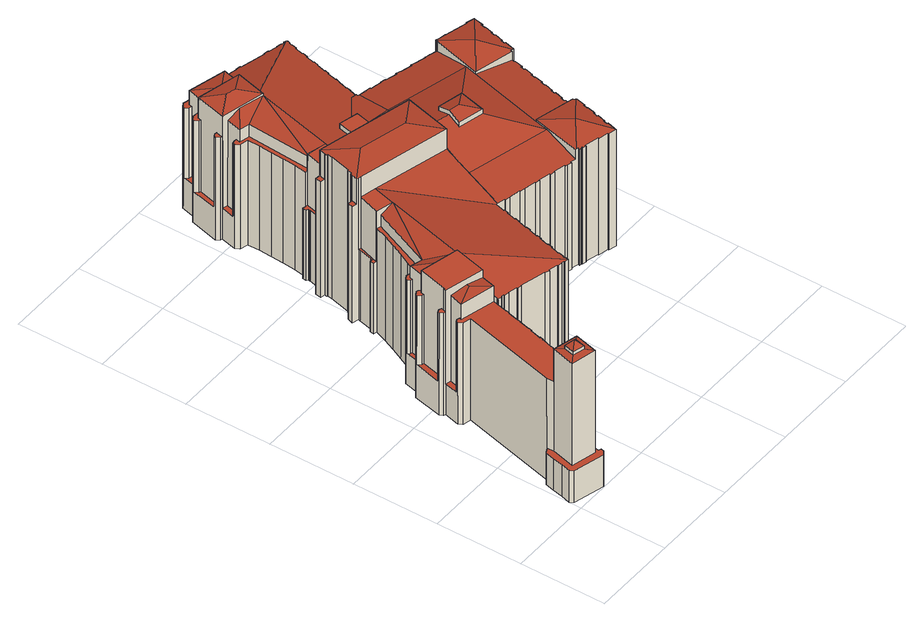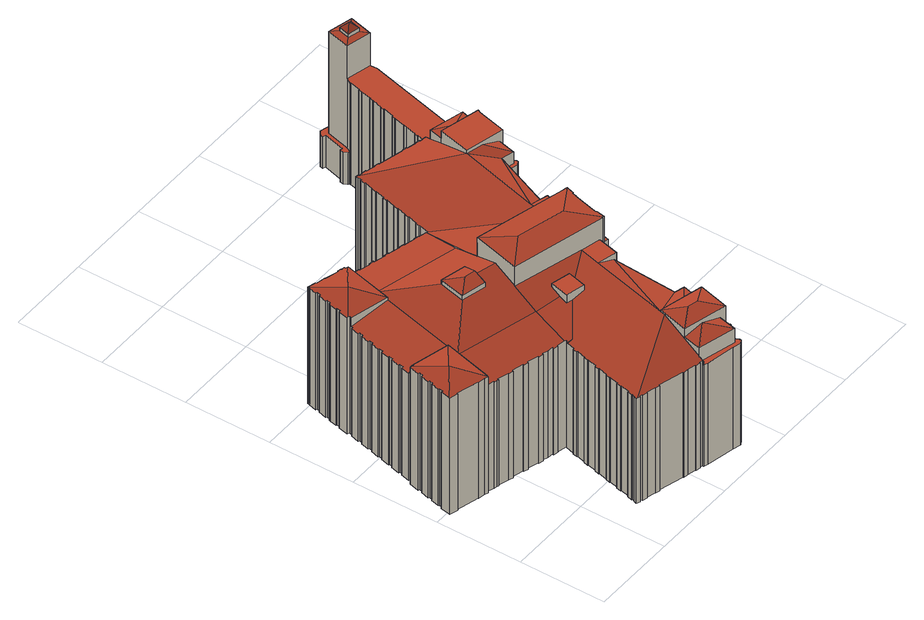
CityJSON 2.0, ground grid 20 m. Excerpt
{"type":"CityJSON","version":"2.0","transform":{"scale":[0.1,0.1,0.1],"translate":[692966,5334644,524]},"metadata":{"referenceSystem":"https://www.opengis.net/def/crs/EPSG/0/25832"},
"CityObjects":{
"building1":{"type":"Building","attributes":{"name":"Maximilianeum Bayerischer Landtag","Gemeindeschluessel":"09162000","HoeheDach":"562.390","HoeheGrund":"524.788","Methode":"2000","NiedrigsteTraufeDesGebaeudes":"532.800","Geometrietyp2DReferenz":"3000","function":"31001_3018","roofType":"2100","measuredHeight":37.6,"storeysAboveGround":6},"geometry":[{"type":"MultiSurface","lod":"2","boundaries":[[[0,1,2]],[[3,4,5,6]],[[7,8,9,10]],[[11,12,13,14,15,16,17,18,19,20]],[[21,22,23,24]],[[25,26,27,28,29,1,0,30]],[[31,32,33,34,35,36]],[[37,38,39,40,41,42,43]],[[44,45,27,26,46,47,48]],[[49,50,51,52]],[[53,54,55,56]],[[57,58,59,60,61]],[[62,63,64,65]],[[66,67,68,69]],[[70,71,72,36,35]],[[42,41,73,74,75]],[[76,77,78,79]],[[80,81,29,28,82]],[[83,84,85,86]],[[87,88,89,90]],[[46,91,92,47]],[[93,94,95,96,97]],[[98,99,100,101,102,103,104,105,106]],[[107,108,109,110]],[[111,112,113,114]],[[115,116,117,118]],[[119,120,121,122]],[[123,124,125,126]],[[127,128,129,130]],[[69,68,131,132]],[[133,134,135,136,137,138,139,140,141,142,143]],[[144,145,146,147]],[[148,149,150,151,152]],[[153,154,155,156,157]],[[39,38,158,159]],[[160,161,162,163,164,165,166]],[[167,168,169,170]],[[117,171,172,118]],[[173,174,175,176]],[[176,175,177,178]],[[179,180,181,182]],[[183,184,185,186,187]],[[188,189,190,191]],[[192,193,194,195]],[[196,197,198,199]],[[200,201,202,203]],[[204,205,206,207]],[[208,209,210,211]],[[212,213,214,215]],[[216,217,218,219]],[[220,221,62,65,222,223,224,225,226,227,228,229,230,154,153,231,232,233,234,235,236,237,238,239,240,241,242,243,244,245,246,247,248,204,207,249,250,7,10,251,252,253,254,255,256,257,258,196,199,259,119,122,260,261,262,263,264,265,266,267,268,269,270,271,272,273,274,275,276,277,200,203,278,279,66,69,132,49,52,280,281,282,76,79,283,284,285,286,287,288,289,290,291,292,293,294,295,296,297,298,216,219,299,300,301,302,303,304,305,306,307,308,309,310,311,312,313,21,24,314,315,316,173,176,178,317,318,319,320,321,322,323,324,325,326,327,328,329,330,331,332,333,334,335,336,115,118,172,337,338,126,125,339,340,341,342,130,129,343,344,170,169,345,346,347,111,114,348,349,350,351,352,353,354,355,356,357,358,359,360,361,362,363,364,365,57,61,366,367,368,369,370,371,372,373,374,375,376,377,378,379,380,381,382,383,384,385,386,387,388,389,390,391,392,393,394,395,396,161,160,397,398,399,400,401,402,403,404,405,406,407,408,188,191,409,410,411,412,413,414,415,416,417,418,419,420,421,422,423,424,425,426,427,428,53,56,429,430,431,432,433,434,435,436,437,438,439,90,89,440,441,442,83,86,443,444,445,446,447,448,449,450,451,452,453,454,455,456,457,458,459,81,80,460,461,462,463,464,107,110,465,466,467,468,469,470,471,179,182,472,473,474,475,32,31,212,215,476,477,478,479,480]],[[472,481,482,473]],[[303,483,484,304]],[[485,486,487,488,45]],[[470,489,490,471]],[[491,492,392]],[[493,194,193,494]],[[224,495,496,225]],[[497,498,499,500]],[[125,124,501,339]],[[286,502,503,287]],[[447,504,505,448]],[[506,507,477,476]],[[298,508,217,216]],[[308,509,510,309]],[[304,484,511,305]],[[512,417,416,513]],[[439,514,87,90]],[[515,516,92,91]],[[517,518,519,520]],[[521,522,523,524,525,526,527,528,529,113,112,530,531,532,533,534,535,536,537,538,539,540]],[[453,541,542,454]],[[543,12,11,544]],[[65,64,545,222]],[[302,546,483,303]],[[547,208,211,548]],[[392,492,549,393]],[[305,511,550,306]],[[551,552,344,343]],[[553,554,555,556]],[[520,519,208,547]],[[404,557,558,405]],[[559,560,450,449]],[[561,562,563]],[[553,564,565,554]],[[566,116,115,336]],[[407,567,568,408]],[[258,569,197,196]],[[409,191,190,4,3,570,571,572]],[[211,210,518,517,573,548]],[[269,574,575,270]],[[515,91,46,26,25]],[[400,139,138,401]],[[329,576,577,330]],[[263,262,578,579]],[[580,16,15,581]],[[122,121,582,260]],[[446,583,504,447]],[[253,584,585,254]],[[586,587,342,341]],[[588,589,338,337]],[[464,590,108,107]],[[331,330,591,592,593]],[[494,594,595,596]],[[348,529,528,349]],[[448,505,559,449]],[[597,598,363,362,535,534]],[[410,599,600,411]],[[228,601,602,229]],[[473,482,603,474]],[[156,155,604,602,601,605,606,496,495,607,545,64,63,608,609,71]],[[252,251,185,184,610]],[[479,611,612,480]],[[613,146,145]],[[290,289,614,615]],[[399,140,139,400]],[[248,616,205,204]],[[617,9,8,618,619,206,205,616,620,621,622,623,624,625,626,627,628,629,630,631,632,633,634,635,636,637,638,639]],[[97,96,640,641]],[[295,642,643,296]],[[24,23,644,314]],[[645,646,164,163]],[[79,78,647,283]],[[452,648,541,453]],[[99,649,650,651,100]],[[396,652,162,161]],[[381,103,102,382]],[[486,653,654,564,651,650]],[[89,88,655,440]],[[314,644,656,315]],[[657,95,658]],[[290,615,659,291]],[[437,660,661,438]],[[594,662,595]],[[57,365,663,664,665,58]],[[422,666,667,423]],[[37,668,38]],[[474,603,669,475]],[[367,366,670,671,672,673,674,675]],[[408,568,189,188]],[[676,677,678,679,680,681]],[[682,683,684,503,502,685,686,647,78,77,687,688,689,51,50,131,68,67,690,691,202,201,692,693,694]],[[285,685,502,286]],[[150,149,695,668,37,43,696]],[[389,697,698,390]],[[292,699,700,293]],[[398,141,140,399]],[[70,35,34,701,638]],[[462,702,703,463]],[[676,704,677]],[[637,705,70,638]],[[706,707,708,709,673,672]],[[532,710,195,711,533]],[[596,595,712,192]],[[486,650,649,713,714,487]],[[189,568,567,715,558,557,716,717,144,147,681,680,5,4,190]],[[354,523,522,355]],[[419,641,640,718,420]],[[432,719,720,433]],[[406,715,567,407]],[[21,313,721,722,22]],[[81,459,723,2,1,29]],[[705,157,156,71,70]],[[430,724,725,431]],[[234,633,632,235]],[[726,660,437,436,727]],[[428,728,54,53]],[[52,51,689,280]],[[193,729,594,494]],[[215,214,506,476]],[[260,582,730,261]],[[282,687,77,76]],[[386,555,554,387]],[[731,732,733,734]],[[735,736,737,738]],[[245,622,621,246]],[[112,739,740,530]],[[226,606,605,227]],[[741,742,158]],[[344,552,167,170]],[[743,485,45,44,744,133,143]],[[421,745,666,422]],[[346,746,747,347]],[[235,632,631,236]],[[92,516,748,48,47]],[[356,521,540,357]],[[695,741,158]],[[394,749,646,395]],[[750,613,145]],[[296,643,751,297]],[[752,753,754]],[[396,395,646,645,652]],[[701,34,33,669,603,482,481,181,180,490,489,755,756,757,758,759,109,108,590,703,702,760,761,82,28,27]],[[232,635,634,233]],[[694,639,638,701,520,547]],[[255,762,763,256]],[[764,765,753,752]],[[766,767,696,43,768,769,675,674]],[[466,758,757,467]],[[278,691,690,279]],[[754,571,570,678,677,704,613]],[[242,625,624,243]],[[770,84,83,442]],[[533,711,597,534]],[[319,771,772,320]],[[80,82,761,460]],[[456,773,774,457]],[[294,775,642,295]],[[370,369,75,74,776,777]],[[778,734,733,561,563]],[[134,717,716,135]],[[133,744,779,717,134]],[[563,780,781,500,499,778]],[[309,510,782,310]],[[374,783,784,375]],[[272,785,786,273]],[[706,787,788,707]],[[397,142,141,398]],[[468,756,755,469]],[[277,276,789,790,791,693,692]],[[792,373,372,793]],[[412,411,600,794,795,796,20,19]],[[114,113,529,348]],[[413,18,17,414]],[[357,540,539,358]],[[427,797,728,428]],[[352,525,524,353]],[[148,152,59,58,781,780,798,799]],[[340,800,586,341]],[[801,572,765,764]],[[802,746,346,345]],[[803,804,736,735]],[[424,805,806,425]],[[236,631,630,237]],[[455,807,773,456]],[[280,689,688,281]],[[722,721,808,809,782,510,509,810,550,511,484,483,546,811,812,813,218,217,508,751,643,642,775,700,699,659,615,614,713,741,695]],[[404,403,136,135,716,557]],[[397,160,166,743,143,142]],[[383,101,100,384]],[[159,158,742,814]],[[221,608,63,62]],[[350,527,526,351]],[[764,752,657,658,815,14,13]],[[431,725,719,432]],[[815,94,93,804,803,581,15,14]],[[259,816,120,119]],[[238,629,628,239]],[[695,149,148,799,817]],[[385,556,555,386]],[[199,198,816,259]],[[271,818,785,272]],[[274,819,820,275]],[[281,688,687,282]],[[645,163,162,652]],[[6,5,680,679]],[[391,821,491,392]],[[415,414,17,16,580,738,737,822]],[[279,690,67,66]],[[741,823,824,814,742]],[[825,826,335,334]],[[654,165,164,646,749,549,492,491,821,698,697,827,565,564]],[[820,819,786,785,818,575,574,828,829,830,831,832,579,183,790,789]],[[815,658,94]],[[360,537,536,361]],[[599,833,834,835,794,600]],[[315,656,836,316]],[[355,522,521,356]],[[471,490,180,179]],[[284,686,685,285]],[[111,347,747,739,112]],[[801,764,13,12,543,837,834,833]],[[501,800,340,339]],[[441,838,770,442]],[[433,720,839,434]],[[393,549,749,394]],[[662,729,712]],[[273,786,819,274]],[[323,840,841,324]],[[469,755,489,470]],[[322,842,840,323]],[[178,177,843,317]],[[256,763,844,257]],[[594,729,662]],[[377,376,845,824,823,846]],[[435,847,727,436]],[[848,714,713,614,683]],[[461,760,702,462]],[[380,104,103,381]],[[711,195,194,740]],[[207,206,619,249]],[[708,767,766,709]],[[73,849,776,74]],[[283,647,686,284]],[[531,493,710,532]],[[457,774,850,458]],[[658,95,94]],[[208,519,209]],[[6,679,678,570,3]],[[56,55,851,429]],[[779,744,44,750]],[[129,128,551,343]],[[239,628,627,240]],[[182,181,481,472]],[[563,562,798,780]],[[240,627,626,241]],[[335,826,566,336]],[[802,168,167,552,551,128,127,587,586,800,501,124,123,589,588,171,117,116,566,826,825,852,853,593,731,734,778,499,498,664,663,854,598,597,711,740,739,747,746]],[[147,146,676,681]],[[265,831,830,266]],[[59,152,151,855]],[[243,624,623,244]],[[367,675,769,368]],[[856,726,727,847,839,720,719,725,724,851,55,54,728,797,857,806,805,667,666,745,718,640,96]],[[338,589,123,126]],[[709,766,674,673]],[[612,611,858,507,506,214,213,72,71,609]],[[382,102,101,383]],[[859,835,834,837]],[[333,852,825,334]],[[639,187,186,617]],[[316,836,174,173]],[[530,740,194,493,531]],[[423,667,805,424]],[[289,288,684,683,614]],[[388,827,697,389]],[[379,105,104,380]],[[497,500,781,58,665]],[[318,860,771,319]],[[465,759,758,466]],[[222,545,607,223]],[[743,166,165,654,653,485]],[[237,630,629,238]],[[544,11,20,796]],[[791,790,183,187]],[[321,861,842,322]],[[317,843,860,318]],[[390,698,821,391]],[[418,862,641,419]],[[672,671,787,706]],[[485,653,486]],[[559,505,504,583,863,864,865,85,84,770,838,655,88,87,514,661,660,726,856,613,750,44,48,748,30,0,2,723,850,774,773,807,542,541,648,866,560]],[[85,865,443,86]],[[361,536,535,362]],[[41,40,849,73]],[[426,857,797,427]],[[856,96,95,657,752,754,613]],[[61,60,670,366]],[[223,607,495,224]],[[326,867,868,327]],[[225,496,606,226]],[[231,153,157,705,637,636]],[[493,494,596,710]],[[410,409,572,801,833,599]],[[795,794,835,859]],[[192,712,729,193]],[[701,27,45,488,573,517,520]],[[754,753,765,572,571]],[[209,519,518,210]],[[132,131,50,49]],[[371,869,793,372]],[[817,799,561,733]],[[231,636,635,232]],[[370,777,869,371]],[[460,761,760,461]],[[353,524,523,354]],[[792,793,869,777,776,849,40,39,159,814,824,845,784,783]],[[682,694,547,548,573,488,487,848]],[[655,838,441,440]],[[848,683,682]],[[266,830,829,267]],[[463,703,590,464]],[[859,837,543,544,796,795]],[[169,168,802,345]],[[325,870,867,326]],[[445,863,583,446]],[[241,626,625,242]],[[475,669,33,32]],[[331,593,853,332]],[[327,868,871,328]],[[38,668,695,158]],[[450,560,866,451]],[[454,542,807,455]],[[443,865,864,444]],[[299,813,812,300]],[[233,634,633,234]],[[110,109,759,465]],[[864,863,445,444]],[[853,852,333,332]],[[581,803,735,738,580]],[[848,487,714]],[[146,613,704,676]],[[291,659,699,292]],[[220,609,608,221]],[[364,854,663,365]],[[151,150,696,767,708,707,788,855]],[[320,772,861,321]],[[612,609,220,480]],[[349,528,527,350]],[[249,619,618,250]],[[351,526,525,352]],[[661,514,439,438]],[[254,585,762,255]],[[229,602,604,230]],[[451,866,648,452]],[[596,192,195,710]],[[287,503,684,288]],[[227,605,601,228]],[[591,577,576,871,868,867,870,841,840,842,861,772,771,860,843,177,175,174,836,656,644,23,22,722,695,817,733,732,592]],[[467,757,756,468]],[[250,618,8,7]],[[579,578,730,582,121,120,816,198,197,569,844,763,762,585,584,610,184,183]],[[310,782,809,311]],[[858,611,479,478]],[[301,811,546,302]],[[307,810,509,308]],[[516,515,25,30,748]],[[415,822,513,416]],[[412,19,18,413]],[[72,213,212,31,36]],[[385,384,100,651,564,553,556]],[[512,513,822,737,736,804,93,97,641,862]],[[297,751,508,298]],[[458,850,723,459]],[[277,692,201,200]],[[359,538,537,360]],[[257,844,569,258]],[[829,828,268,267]],[[402,137,136,403]],[[665,664,498,497]],[[579,832,264,263]],[[363,598,854,364]],[[172,171,588,337]],[[434,839,847,435]],[[306,550,810,307]],[[820,789,276,275]],[[417,512,862,418]],[[244,623,622,245]],[[252,610,584,253]],[[247,620,616,248]],[[741,713,649,872,846,823]],[[779,750,145,144,717]],[[401,138,137,402]],[[387,554,565,827,388]],[[261,730,578,262]],[[60,59,855,788,787,671,670]],[[791,187,639,694,693]],[[98,872,649,99]],[[230,604,155,154]],[[270,575,818,271]],[[264,832,831,265]],[[561,799,798,562]],[[324,841,870,325]],[[300,812,811,301]],[[593,592,732,731]],[[358,539,538,359]],[[219,218,813,299]],[[293,700,775,294]],[[662,712,595]],[[328,871,576,329]],[[268,828,574,269]],[[75,768,43,42]],[[246,621,620,247]],[[311,809,808,312]],[[425,806,857,426]],[[251,10,9,617,186,185]],[[429,851,724,430]],[[203,202,691,278]],[[375,784,845,376]],[[373,792,783,374]],[[405,558,715,406]],[[342,587,127,130]],[[577,591,330]],[[378,106,105,379]],[[420,718,745,421]],[[477,507,858,478]],[[368,769,768,75,369]],[[378,377,846,872,98,106]],[[312,808,721,313]]],"semantics":{"surfaces":[{"type":"WallSurface"},{"type":"RoofSurface"},{"type":"GroundSurface"}],"values":[0,0,0,1,0,1,0,0,1,0,0,0,0,0,1,1,0,0,0,0,0,0,1,0,0,0,0,0,0,0,1,0,1,0,0,0,0,0,0,0,0,1,0,1,0,0,0,1,0,0,2,0,0,0,0,0,1,0,0,0,0,0,0,0,0,0,0,0,1,0,1,0,0,0,0,0,0,0,0,1,0,0,0,1,0,0,0,0,0,0,0,0,0,0,0,0,0,0,0,0,0,0,0,0,0,0,0,0,0,0,1,0,0,1,0,0,0,1,0,0,0,0,0,0,0,0,0,1,0,0,1,0,0,1,0,0,1,0,0,0,0,1,0,0,0,0,0,0,0,1,0,1,0,0,0,1,0,0,0,0,0,0,1,0,0,0,0,0,0,0,0,0,0,0,0,0,0,0,1,0,0,0,0,0,0,0,1,0,1,0,1,0,1,0,1,0,1,1,0,0,0,0,0,0,0,0,0,0,0,0,0,0,0,0,0,0,0,0,0,0,0,0,0,0,0,0,0,0,0,1,0,0,0,0,0,0,1,0,0,0,0,0,0,0,0,0,0,0,0,0,0,0,0,0,1,0,0,0,0,0,0,1,1,1,0,1,0,0,0,0,0,0,0,0,0,0,1,0,0,0,0,0,0,1,0,0,1,0,0,0,0,0,0,0,0,0,1,1,1,0,1,0,0,0,1,0,0,1,0,0,0,0,0,1,0,0,1,0,0,0,0,0,0,0,0,0,0,1,0,0,0,1,0,0,1,0,0,0,0,0,1,1,0,0,0,0,0,0,0,0,0,0,1,0,0,0,1,1,1,0,0,0,0,0,0,0,1,1,0,0,0,0,1,0,0,0,0,0,0,0,1,0,0,0,0,0,0,0,0,1,0,1,0,0,0,0,0,0,0,0,0,0,0,0,0,1,0,0,1,0,0,1,0,0,0,0,0,0,0,0,0,1,0,0,0,0,0,0,0,0,0,0,0,0,0,0,0,0,0,0,1,0,0,0,0,1,0,0,0,0,0,1,0,0,0,0,0,0,1,0,0,0,0,0,0,0,0,0,0,0,0,0,0,0,0,0,0,0,0]}}]}
},
"vertices":[
[465,882,283],[477,880,283],[477,880,280],[226,994,88],[226,994,278],[233,996,278],[233,996,88],[691,518,8],[691,518,286],[689,519,287],[689,519,8],[245,1088,273],[249,1087,273],[251,1095,273],[266,1092,273],[269,1103,273],[255,1106,273],[254,1105,273],[250,1106,273],[241,1101,273],[240,1098,273],[324,263,8],[324,263,284],[316,265,284],[316,265,8],[399,821,299],[395,802,303],[457,790,303],[478,874,284],[475,875,284],[386,825,299],[672,826,8],[655,831,8],[655,831,284],[671,827,284],[671,827,309],[672,826,309],[98,444,307],[108,486,307],[108,486,278],[106,479,278],[106,479,88],[98,444,88],[98,444,273],[277,769,322],[441,728,325],[389,778,312],[345,789,311],[349,802,307],[506,438,8],[506,438,284],[479,445,284],[479,445,8],[472,1095,8],[472,1095,280],[473,1097,280],[473,1097,8],[70,373,8],[70,373,88],[70,373,273],[66,375,273],[66,375,8],[759,784,8],[759,784,310],[757,775,310],[757,775,8],[516,436,8],[516,436,284],[516,434,284],[516,434,8],[642,713,309],[705,760,324],[672,829,309],[102,480,88],[98,485,88],[90,454,88],[442,454,8],[442,454,284],[442,452,284],[442,452,8],[497,870,8],[475,875,8],[497,870,284],[518,1036,8],[518,1036,279],[515,1025,279],[515,1025,8],[524,1068,279],[526,1068,279],[526,1068,8],[524,1068,8],[389,778,320],[345,789,320],[276,1134,270],[276,1134,306],[362,1112,306],[362,1112,284],[362,1112,270],[187,623,190],[203,672,190],[197,673,190],[196,668,190],[189,638,190],[188,638,190],[187,633,190],[182,634,190],[180,625,190],[534,862,8],[534,862,283],[545,860,283],[545,860,8],[96,86,8],[96,86,90],[96,84,90],[96,84,8],[137,249,8],[137,249,270],[135,242,270],[135,242,8],[672,426,8],[672,426,309],[669,427,310],[669,427,8],[127,209,270],[126,209,270],[126,209,8],[127,209,8],[111,152,270],[112,151,270],[112,151,8],[111,152,8],[505,436,284],[505,436,8],[232,780,190],[244,829,190],[239,830,190],[239,829,190],[232,831,190],[230,822,190],[234,820,190],[233,815,190],[234,815,190],[226,786,190],[225,782,190],[251,828,278],[251,828,309],[260,980,309],[260,980,278],[161,350,330],[179,424,330],[89,446,330],[73,380,330],[70,373,330],[732,694,8],[739,692,8],[739,692,309],[737,692,310],[732,694,310],[137,478,307],[137,478,278],[224,781,8],[209,784,8],[209,784,308],[220,782,308],[220,782,374],[222,781,374],[224,781,374],[103,119,270],[104,119,270],[104,119,8],[103,119,8],[134,242,270],[134,242,8],[298,269,8],[298,269,284],[298,271,284],[298,271,8],[278,276,284],[278,276,8],[618,841,8],[618,841,283],[618,840,284],[618,840,8],[631,466,324],[690,509,310],[687,510,310],[688,514,309],[598,537,309],[230,980,8],[230,980,278],[225,989,278],[225,989,8],[42,69,357],[69,62,357],[88,73,354],[31,87,354],[677,456,8],[677,456,310],[674,447,310],[674,447,8],[557,423,8],[557,423,284],[548,426,284],[548,426,8],[699,547,8],[699,547,286],[696,548,287],[696,548,8],[528,615,345],[504,653,355],[478,659,355],[470,629,345],[673,831,8],[673,831,309],[680,828,309],[680,828,8],[354,385,8],[354,385,284],[352,374,284],[352,374,8],[767,805,8],[762,783,8],[759,774,8],[754,754,8],[752,755,8],[749,746,8],[752,745,8],[747,725,8],[744,726,8],[742,717,8],[745,716,8],[730,685,8],[733,684,8],[728,664,8],[725,665,8],[723,656,8],[726,655,8],[721,635,8],[718,635,8],[716,626,8],[718,626,8],[714,606,8],[711,606,8],[709,597,8],[711,596,8],[706,576,8],[703,577,8],[701,568,8],[704,567,8],[694,539,8],[697,538,8],[687,510,8],[692,508,8],[687,485,8],[684,485,8],[682,476,8],[684,476,8],[681,461,8],[679,455,8],[677,446,8],[667,418,8],[670,417,8],[665,399,8],[664,396,8],[664,393,8],[645,398,8],[645,400,8],[622,405,8],[623,407,8],[591,415,8],[591,413,8],[583,415,8],[584,417,8],[582,417,8],[580,416,8],[576,417,8],[577,421,8],[558,426,8],[542,427,8],[543,429,8],[479,443,8],[469,445,8],[469,447,8],[431,455,8],[432,457,8],[405,463,8],[405,462,8],[395,464,8],[395,466,8],[374,471,8],[368,449,8],[370,448,8],[367,438,8],[365,438,8],[360,417,8],[362,416,8],[359,406,8],[358,406,8],[352,385,8],[350,374,8],[344,353,8],[346,353,8],[344,342,8],[342,343,8],[336,321,8],[338,321,8],[336,310,8],[334,311,8],[328,290,8],[330,289,8],[327,278,8],[326,279,8],[324,273,8],[326,271,8],[315,267,8],[309,268,8],[308,267,8],[277,274,8],[267,277,8],[267,279,8],[209,293,8],[208,292,8],[198,294,8],[198,296,8],[178,301,8],[177,300,8],[167,302,8],[167,304,8],[161,305,8],[159,304,8],[151,306,8],[150,306,8],[144,282,8],[145,281,8],[143,274,8],[142,274,8],[136,249,8],[128,217,8],[129,216,8],[119,184,8],[121,184,8],[119,176,8],[118,176,8],[110,143,8],[109,144,8],[102,111,8],[101,111,8],[95,87,8],[98,83,8],[103,75,8],[101,66,8],[95,67,8],[83,18,8],[89,16,8],[87,8,8],[78,2,8],[7,21,8],[2,29,8],[7,50,8],[13,75,8],[18,96,8],[27,101,8],[29,100,8],[85,325,8],[67,329,8],[61,338,8],[61,383,8],[77,450,8],[86,455,8],[90,454,8],[99,490,8],[108,495,8],[127,490,8],[140,514,8],[153,540,8],[165,567,8],[177,595,8],[188,623,8],[180,625,8],[182,634,8],[187,633,8],[188,638,8],[189,638,8],[196,668,8],[197,673,8],[182,677,8],[186,690,8],[197,688,8],[198,693,8],[201,693,8],[203,703,8],[204,703,8],[216,751,8],[218,762,8],[216,762,8],[217,768,8],[206,770,8],[226,786,8],[234,815,8],[233,815,8],[234,820,8],[230,822,8],[232,831,8],[239,829,8],[243,859,8],[246,888,8],[248,918,8],[249,948,8],[249,975,8],[234,1025,8],[230,1026,8],[224,1035,8],[241,1101,8],[250,1106,8],[254,1105,8],[263,1140,8],[272,1146,8],[290,1141,8],[356,1127,8],[365,1124,8],[366,1122,8],[373,1120,8],[373,1122,8],[384,1120,8],[384,1118,8],[404,1113,8],[404,1114,8],[415,1112,8],[415,1110,8],[483,1095,8],[483,1093,8],[503,1088,8],[504,1089,8],[515,1086,8],[514,1085,8],[520,1083,8],[522,1085,8],[530,1082,8],[528,1075,8],[526,1074,8],[523,1057,8],[521,1057,8],[516,1036,8],[513,1025,8],[508,1004,8],[510,1004,8],[507,993,8],[506,993,8],[500,972,8],[502,972,8],[499,961,8],[497,961,8],[492,940,8],[494,940,8],[491,929,8],[490,930,8],[484,909,8],[486,908,8],[483,898,8],[482,898,8],[497,871,8],[508,869,8],[507,866,8],[520,864,8],[533,860,8],[544,858,8],[570,850,8],[571,853,8],[581,850,8],[581,848,8],[607,841,8],[608,844,8],[644,833,8],[644,835,8],[647,834,8],[655,832,8],[696,825,8],[695,824,8],[748,810,8],[748,812,8],[767,807,8],[644,833,284],[644,835,283],[342,343,284],[336,321,284],[441,728,374],[414,618,374],[414,618,326],[427,672,345],[607,841,284],[608,844,283],[216,751,375],[216,751,374],[74,19,354],[63,37,357],[752,755,310],[749,746,310],[69,346,88],[69,346,270],[75,344,270],[75,344,88],[119,184,270],[405,462,284],[395,464,284],[506,993,279],[500,972,280],[696,825,309],[695,824,309],[352,385,284],[328,290,284],[330,289,284],[338,321,284],[290,1141,270],[272,1146,270],[526,1074,279],[399,821,320],[356,832,320],[485,689,334],[485,689,345],[543,675,345],[543,675,334],[7,21,90],[78,2,90],[87,8,90],[89,16,90],[83,18,90],[95,67,90],[101,66,90],[103,75,90],[98,83,90],[88,73,90],[74,19,90],[17,33,90],[31,87,90],[30,103,90],[29,100,90],[27,101,90],[18,96,90],[13,75,90],[7,50,90],[2,29,90],[494,940,279],[491,929,279],[249,1087,88],[245,1088,88],[759,774,309],[344,342,284],[528,615,334],[470,629,334],[218,762,374],[336,310,284],[110,143,270],[109,144,270],[193,674,308],[197,688,308],[186,690,308],[182,677,308],[243,859,278],[246,888,278],[502,972,279],[499,961,279],[153,318,310],[119,352,316],[73,338,310],[193,674,374],[197,688,374],[136,249,270],[249,948,278],[249,975,278],[679,455,309],[234,1024,88],[234,1024,326],[234,1025,326],[478,659,345],[591,415,309],[591,413,309],[159,304,284],[151,306,284],[665,399,309],[664,396,309],[255,1106,88],[269,1103,88],[667,418,310],[507,993,279],[687,485,309],[684,485,310],[119,176,270],[118,176,270],[128,217,270],[129,216,270],[533,860,284],[151,306,283],[150,306,283],[150,306,270],[63,37,365],[36,44,365],[36,44,357],[30,103,270],[85,325,270],[230,1026,273],[224,1035,273],[744,726,310],[742,717,310],[647,834,283],[745,716,309],[747,725,309],[752,745,309],[754,754,309],[762,783,309],[767,805,309],[692,508,309],[748,812,309],[767,807,309],[334,999,322],[374,471,284],[368,449,284],[704,567,286],[688,514,287],[697,538,286],[694,539,287],[701,568,287],[703,577,287],[706,576,286],[711,596,286],[709,597,287],[711,606,287],[714,606,286],[718,626,286],[716,626,287],[718,635,287],[721,635,286],[726,655,286],[723,656,287],[725,665,287],[728,664,286],[733,684,286],[730,685,287],[732,691,287],[642,713,303],[598,537,303],[365,1124,280],[365,1124,270],[362,416,284],[359,406,284],[315,267,284],[217,768,308],[217,768,374],[431,455,284],[492,940,280],[203,672,322],[203,672,374],[197,673,374],[206,770,308],[373,687,384],[263,715,384],[523,1057,279],[309,268,284],[352,1070,306],[309,1081,318],[370,448,284],[530,1082,279],[528,1075,279],[53,53,381],[61,338,270],[63,343,270],[63,343,88],[373,1122,280],[384,1120,280],[139,434,322],[655,832,283],[61,383,273],[61,386,273],[61,386,95],[76,447,95],[76,447,273],[77,450,273],[237,986,309],[246,1021,309],[246,1021,88],[239,995,88],[239,995,278],[237,986,278],[398,555,303],[377,470,284],[395,466,284],[405,463,284],[432,457,284],[469,447,284],[469,445,284],[479,443,284],[543,429,284],[542,427,284],[558,426,284],[570,423,284],[591,506,303],[179,424,322],[89,446,273],[201,693,374],[203,703,374],[367,438,284],[365,438,284],[649,741,303],[507,866,284],[520,864,284],[277,1014,322],[732,691,309],[69,389,95],[75,387,95],[87,438,95],[83,439,95],[17,33,354],[31,87,270],[42,69,365],[239,663,322],[414,618,322],[248,918,278],[239,830,278],[244,829,278],[366,1122,280],[504,1089,280],[515,1086,280],[326,271,284],[324,264,284],[482,898,280],[483,1093,280],[503,1088,280],[527,1083,280],[522,1085,280],[415,1110,280],[69,62,365],[670,417,309],[151,310,270],[151,310,285],[153,318,287],[153,318,270],[266,1129,88],[266,1129,270],[262,1136,270],[262,1136,88],[96,86,270],[88,73,270],[226,612,322],[196,619,307],[225,782,374],[232,780,322],[373,1120,280],[101,111,270],[95,87,270],[356,832,307],[216,762,374],[289,818,322],[358,406,284],[352,1070,326],[304,1044,337],[334,999,326],[581,848,284],[581,850,283],[571,853,283],[570,850,284],[544,858,284],[508,869,283],[497,871,283],[682,476,310],[684,476,309],[251,1095,326],[281,1050,337],[83,439,273],[87,438,273],[90,454,273],[86,455,273],[516,1036,279],[267,279,284],[209,293,284],[484,909,280],[486,908,279],[360,417,284],[98,485,278],[99,490,278],[73,338,270],[244,829,322],[82,370,310],[82,370,88],[327,278,284],[153,540,278],[165,567,278],[584,417,309],[582,417,309],[69,389,273],[75,387,273],[577,421,310],[573,422,310],[570,423,309],[140,514,278],[127,490,278],[226,1039,273],[226,1039,88],[240,1098,88],[415,1112,280],[121,360,316],[161,350,310],[121,184,270],[233,1025,326],[102,111,270],[274,1127,88],[274,1127,270],[384,1118,280],[404,1113,280],[490,930,280],[324,273,284],[326,279,284],[334,311,284],[346,353,284],[344,353,284],[350,374,284],[196,619,278],[266,1092,306],[677,446,309],[161,350,298],[583,415,309],[580,416,309],[576,417,309],[204,703,375],[263,1140,270],[187,622,322],[187,622,278],[143,274,270],[142,274,270],[198,693,374],[623,407,310],[622,405,309],[645,400,309],[645,398,309],[664,393,309],[233,1025,273],[237,1041,273],[232,1042,273],[308,267,284],[237,1041,88],[521,1057,279],[514,1085,280],[198,296,284],[178,301,284],[198,294,284],[277,274,283],[681,461,309],[177,595,278],[188,623,322],[520,1083,280],[405,583,313],[102,480,278],[483,898,279],[483,1095,280],[145,281,270],[144,282,270],[67,329,270],[73,380,273],[337,1011,322],[404,1114,280],[748,810,309],[232,1042,88],[267,277,284],[208,292,284],[356,1127,270],[510,1004,279],[508,1004,279],[513,1025,279],[497,961,280],[167,302,284],[167,304,284],[108,495,278],[177,300,284],[161,305,284],[187,623,322]
]}
